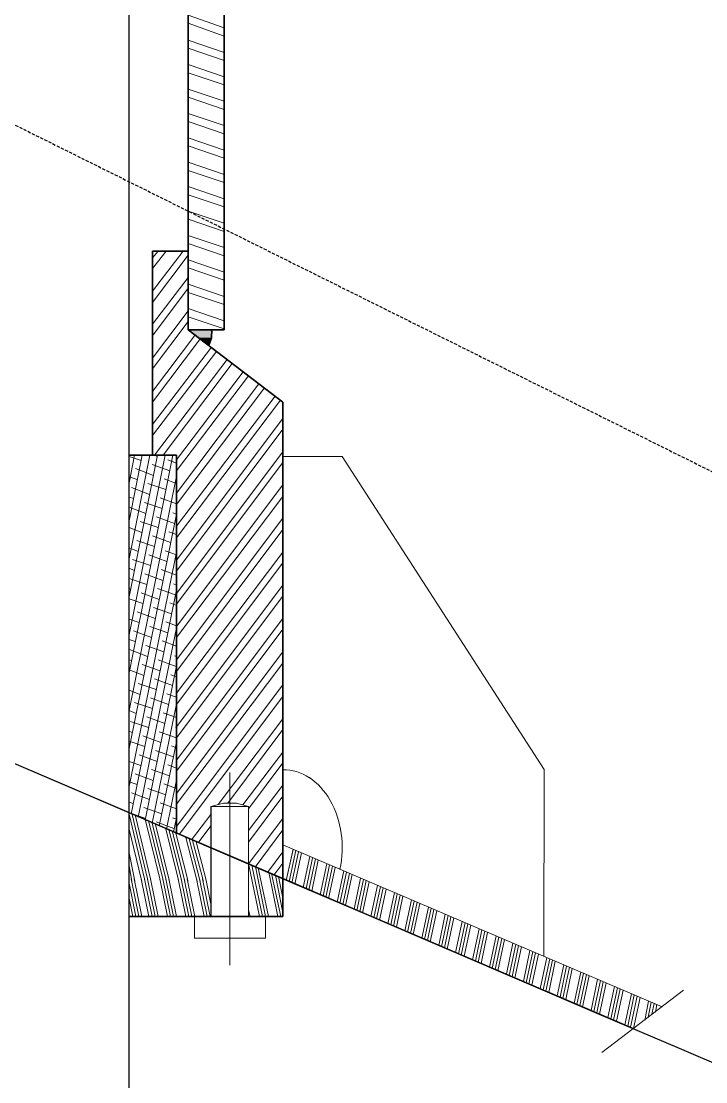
# Model space of a CAD drawing. Header units: inches. Extents: x 23291 to 181956, y 9161 to 51408.
# Drawn here: x 36540.2 to 36762.4, y 29081.7 to 29425.9 of the extents above; entities that cross this region are included whole.
import ezdxf

# ---------------------------------------------------------------- set-up
doc = ezdxf.new("R2010")
doc.units = ezdxf.units.IN
doc.header["$MEASUREMENT"] = 0
doc.linetypes.add('DASHEDX2', pattern=[1.5, 1, -0.5])
doc.linetypes.add('HIDDEN2', pattern=[0.1875, 0.125, -0.0625])
for name, color, linetype in [('1', 3, 'Continuous'), ('PDF3_Geometry', 7, 'Continuous'), ('PDF3_Solid Fills', 7, 'Continuous'), ('wl 2', 3, 'Continuous')]:
    doc.layers.add(name, color=color, linetype=linetype)

msp = doc.modelspace()

# ---------------------------------------------------------------- linework, layer by layer
at = {"linetype": 'ByBlock'}
for p, q in [((36575.2, 29169.17), (36738.9, 29099.04)), ((36575.2, 29169.17), (36738.9, 29099.04)), ((36601.75, 29171.05), (36601.75, 29135.41)), ((36601.75, 29171.05), (36601.75, 29135.41))]:
    msp.add_line(p, q, dxfattribs=at)
msp.add_open_spline([(34750.61, 29952.44), (35946.93, 29444.2), (37677.79, 28674.49), (40065.54, 27740.85), (41120.63, 27390.38)], degree=3, knots=[0, 0, 0, 0, 3.550687, 6.365653, 6.365653, 6.365653, 6.365653])
msp.add_open_spline([(34750.61, 29952.44), (35946.93, 29444.2), (37677.79, 28674.49), (40065.54, 27740.85), (41120.63, 27390.38)], degree=3, knots=[0, 0, 0, 0, 3.550687, 6.365653, 6.365653, 6.365653, 6.365653])
at = {"layer": '1', "linetype": 'ByBlock'}
for p, q in [((36575.2, 26463.23), (36575.2, 30495.14)), ((36575.2, 26463.12), (36575.21, 30270.96)), ((36575.2, 26463.23), (36575.2, 29801.99))]:
    msp.add_line(p, q, dxfattribs=at)
at = {"layer": '1', "linetype": 'ByBlock', "lineweight": 18}
for p, q in [((36575.2, 29068.34), (36575.2, 29424.15)), ((36575.2, 29068.34), (36575.2, 29424.15)), ((36575.2, 29085.4), (36575.2, 29106.87)), ((36575.2, 29085.4), (36575.2, 29106.87)), ((36575.2, 29096.97), (36575.2, 28766.55)), ((36575.2, 29096.97), (36575.2, 28766.55))]:
    msp.add_line(p, q, dxfattribs=at)
at = {"layer": '1', "linetype": 'HIDDEN2'}
msp.add_line((36575.2, 28739.73), (36575.2, 29106.87), dxfattribs=at)
msp.add_line((36575.2, 28739.73), (36575.2, 29106.87), dxfattribs=at)
at = {"layer": 'PDF3_Geometry', "linetype": 'ByBlock', "lineweight": 35}
for p, q in [((36594.45, 29463.75), (36594.45, 29325.81)), ((36594.45, 29463.75), (36594.45, 29325.81)), ((36606.06, 29452.53), (36606.06, 29325.81)), ((36606.06, 29452.53), (36606.06, 29325.81)), ((36594.45, 29351.33), (36582.83, 29351.33)), ((36582.83, 29351.33), (36582.83, 29285.11)), ((36594.45, 29351.33), (36582.83, 29351.33)), ((36582.83, 29351.33), (36582.83, 29285.11)), ((36594.45, 29325.81), (36625.15, 29302.27)), ((36606.06, 29325.81), (36594.45, 29325.81)), ((36594.45, 29325.81), (36606.06, 29325.81)), ((36594.45, 29325.81), (36625.15, 29302.27)), ((36606.06, 29325.81), (36594.45, 29325.81)), ((36594.45, 29325.81), (36606.06, 29325.81)), ((36601.92, 29323.17), (36602.08, 29325.81)), ((36601.92, 29323.17), (36602.08, 29325.81)), ((36601.09, 29320.75), (36601.92, 29323.17)), ((36601.09, 29320.75), (36601.92, 29323.17)), ((36625.15, 29302.27), (36625.15, 29135.41)), ((36625.15, 29302.27), (36625.15, 29135.41)), ((36590.63, 29285.11), (36575.2, 29285.11)), ((36590.63, 29285.11), (36575.2, 29285.11)), ((36590.63, 29162.29), (36590.63, 29285.11)), ((36590.63, 29162.29), (36590.63, 29285.11)), ((36625.15, 29135.41), (36575.09, 29135.41)), ((36625.15, 29135.41), (36575.09, 29135.41))]:
    msp.add_line(p, q, dxfattribs=at)
at = {"layer": 'PDF3_Geometry', "linetype": 'ByBlock', "lineweight": 18}
for p, q in [((36594.45, 29427.89), (36606.06, 29423.71)), ((36594.45, 29427.89), (36606.06, 29423.71)), ((36594.45, 29425.25), (36606.06, 29421.07)), ((36594.45, 29425.25), (36606.06, 29421.07)), ((36594.45, 29419.75), (36606.06, 29415.79)), ((36594.45, 29419.75), (36606.06, 29415.79)), ((36594.45, 29417.11), (36606.06, 29413.15)), ((36594.45, 29417.11), (36606.06, 29413.15)), ((36594.45, 29411.83), (36606.06, 29407.87)), ((36594.45, 29411.83), (36606.06, 29407.87)), ((36594.45, 29409.19), (36606.06, 29405.23)), ((36594.45, 29409.19), (36606.06, 29405.23)), ((36594.45, 29403.91), (36606.06, 29399.95)), ((36594.45, 29403.91), (36606.06, 29399.95)), ((36594.45, 29401.27), (36606.06, 29397.31)), ((36594.45, 29401.27), (36606.06, 29397.31)), ((36594.45, 29384.99), (36594.45, 29400.39)), ((36594.45, 29384.99), (36594.45, 29400.39)), ((36594.45, 29395.99), (36606.06, 29392.03)), ((36594.45, 29395.99), (36606.06, 29392.03)), ((36594.45, 29393.35), (36606.06, 29389.39)), ((36594.45, 29393.35), (36606.06, 29389.39)), ((36594.45, 29388.07), (36606.06, 29384.11)), ((36594.45, 29388.07), (36606.06, 29384.11)), ((36594.45, 29385.43), (36606.06, 29381.47)), ((36594.45, 29385.43), (36606.06, 29381.47)), ((36594.45, 29380.15), (36606.06, 29376.19)), ((36594.45, 29380.15), (36606.06, 29376.19)), ((36594.45, 29377.51), (36606.06, 29373.55)), ((36594.45, 29377.51), (36606.06, 29373.55)), ((36594.45, 29372.23), (36606.06, 29368.27)), ((36594.45, 29372.23), (36606.06, 29368.27)), ((36594.45, 29369.59), (36606.06, 29365.63)), ((36594.45, 29369.59), (36606.06, 29365.63)), ((36594.45, 29364.31), (36606.06, 29360.35)), ((36594.45, 29364.31), (36606.06, 29360.35)), ((36594.45, 29361.67), (36606.06, 29357.71)), ((36594.45, 29361.67), (36606.06, 29357.71)), ((36594.45, 29356.39), (36606.06, 29352.43)), ((36594.45, 29356.39), (36606.06, 29352.43)), ((36582.83, 29349.13), (36584.66, 29351.33)), ((36582.83, 29338.35), (36592.79, 29351.33)), ((36582.83, 29345.61), (36587.31, 29351.33)), ((36582.83, 29349.13), (36584.66, 29351.33)), ((36582.83, 29338.35), (36592.79, 29351.33)), ((36582.83, 29345.61), (36587.31, 29351.33)), ((36594.45, 29353.75), (36606.06, 29349.79)), ((36594.45, 29353.75), (36606.06, 29349.79)), ((36582.83, 29334.61), (36594.45, 29350.01)), ((36582.83, 29334.61), (36594.45, 29350.01)), ((36594.45, 29348.47), (36606.06, 29344.51)), ((36594.45, 29348.47), (36606.06, 29344.51)), ((36594.45, 29345.83), (36606.06, 29341.87)), ((36594.45, 29345.83), (36606.06, 29341.87)), ((36582.83, 29327.57), (36594.45, 29342.75)), ((36582.83, 29327.57), (36594.45, 29342.75)), ((36582.83, 29323.83), (36594.45, 29339.23)), ((36582.83, 29323.83), (36594.45, 29339.23)), ((36594.45, 29340.55), (36606.06, 29336.59)), ((36594.45, 29340.55), (36606.06, 29336.59)), ((36594.45, 29337.91), (36606.06, 29333.95)), ((36594.45, 29337.91), (36606.06, 29333.95)), ((36582.83, 29316.57), (36594.45, 29331.97)), ((36582.83, 29316.57), (36594.45, 29331.97)), ((36594.45, 29332.63), (36606.06, 29328.67)), ((36594.45, 29332.63), (36606.06, 29328.67)), ((36582.83, 29313.05), (36594.45, 29328.45)), ((36582.83, 29313.05), (36594.45, 29328.45)), ((36594.45, 29329.99), (36606.06, 29326.03)), ((36594.45, 29329.99), (36606.06, 29326.03)), ((36582.83, 29305.79), (36596.77, 29324.27)), ((36582.83, 29305.79), (36596.77, 29324.27)), ((36582.83, 29302.27), (36598.43, 29322.95)), ((36582.83, 29302.27), (36598.43, 29322.95)), ((36582.83, 29295.01), (36601.92, 29320.09)), ((36582.83, 29295.01), (36601.92, 29320.09)), ((36582.83, 29291.49), (36603.58, 29318.77)), ((36582.83, 29291.49), (36603.58, 29318.77)), ((36583.5, 29285.11), (36607.06, 29316.13)), ((36583.5, 29285.11), (36607.06, 29316.13)), ((36586.32, 29285.11), (36608.72, 29314.81)), ((36586.32, 29285.11), (36608.72, 29314.81)), ((36590.63, 29283.57), (36612.2, 29312.17)), ((36590.63, 29283.57), (36612.2, 29312.17)), ((36590.63, 29280.05), (36614.03, 29310.85)), ((36590.63, 29280.05), (36614.03, 29310.85)), ((36590.63, 29272.79), (36617.35, 29308.21)), ((36590.63, 29272.79), (36617.35, 29308.21)), ((36590.63, 29269.05), (36619.17, 29306.89)), ((36590.63, 29269.05), (36619.17, 29306.89)), ((36590.63, 29262.01), (36622.66, 29304.25)), ((36590.63, 29262.01), (36622.66, 29304.25)), ((36590.63, 29258.27), (36624.32, 29302.93)), ((36590.63, 29258.27), (36624.32, 29302.93)), ((36590.63, 29251.01), (36625.15, 29296.99)), ((36590.63, 29251.01), (36625.15, 29296.99)), ((36590.63, 29247.49), (36625.15, 29293.47)), ((36590.63, 29247.49), (36625.15, 29293.47)), ((36590.63, 29240.23), (36625.15, 29286.21)), ((36590.63, 29240.23), (36625.15, 29286.21)), ((36575.2, 29276.09), (36577.02, 29285.11)), ((36575.2, 29263.77), (36579.51, 29285.11)), ((36575.2, 29251.45), (36582, 29285.11)), ((36575.2, 29239.13), (36584.49, 29285.11)), ((36575.2, 29226.81), (36586.98, 29285.11)), ((36575.2, 29214.49), (36589.47, 29285.11)), ((36575.2, 29276.09), (36577.02, 29285.11)), ((36575.2, 29263.77), (36579.51, 29285.11)), ((36575.2, 29251.45), (36582, 29285.11)), ((36575.2, 29239.13), (36584.49, 29285.11)), ((36575.2, 29226.81), (36586.98, 29285.11)), ((36575.2, 29214.49), (36589.47, 29285.11)), ((36579.18, 29283.35), (36575.2, 29284.67)), ((36579.18, 29283.35), (36575.2, 29284.67)), ((36584.33, 29284.67), (36583.5, 29285.11)), ((36584.33, 29284.67), (36583.5, 29285.11)), ((36590.63, 29282.47), (36587.81, 29283.57)), ((36590.63, 29282.47), (36587.81, 29283.57)), ((36590.63, 29236.71), (36625.15, 29282.69)), ((36590.63, 29236.71), (36625.15, 29282.69)), ((36625.15, 29284.67), (36644.4, 29284.67)), ((36625.15, 29284.67), (36644.4, 29284.67)), ((36644.4, 29284.67), (36709.95, 29183.03)), ((36644.4, 29284.67), (36709.95, 29183.03)), ((36575.2, 29282.03), (36575.2, 29167.97)), ((36575.2, 29282.03), (36575.2, 29167.97)), ((36583.16, 29278.51), (36577.36, 29280.71)), ((36583.16, 29278.51), (36577.36, 29280.71)), ((36588.47, 29280.05), (36582.67, 29282.03)), ((36588.47, 29280.05), (36582.67, 29282.03)), ((36575.2, 29202.17), (36590.63, 29278.29)), ((36575.2, 29202.17), (36590.63, 29278.29)), ((36577.85, 29277.19), (36575.2, 29278.07)), ((36577.85, 29277.19), (36575.2, 29278.07)), ((36587.15, 29273.89), (36581.34, 29275.87)), ((36587.15, 29273.89), (36581.34, 29275.87)), ((36590.63, 29275.87), (36586.65, 29277.41)), ((36590.63, 29275.87), (36586.65, 29277.41)), ((36590.63, 29229.45), (36625.15, 29275.43)), ((36590.63, 29229.45), (36625.15, 29275.43)), ((36581.84, 29272.35), (36576.03, 29274.55)), ((36581.84, 29272.35), (36576.03, 29274.55)), ((36576.69, 29271.03), (36575.2, 29271.47)), ((36576.69, 29271.03), (36575.2, 29271.47)), ((36585.98, 29267.73), (36580.18, 29269.71)), ((36585.98, 29267.73), (36580.18, 29269.71)), ((36590.63, 29269.27), (36585.32, 29271.25)), ((36590.63, 29269.27), (36585.32, 29271.25)), ((36590.63, 29225.93), (36625.15, 29271.69)), ((36590.63, 29225.93), (36625.15, 29271.69)), ((36580.67, 29266.19), (36575.2, 29268.17)), ((36580.67, 29266.19), (36575.2, 29268.17)), ((36575.2, 29189.85), (36590.63, 29265.97)), ((36575.2, 29189.85), (36590.63, 29265.97)), ((36589.97, 29262.89), (36584.16, 29265.09)), ((36589.97, 29262.89), (36584.16, 29265.09)), ((36590.63, 29265.97), (36589.47, 29266.41)), ((36590.63, 29265.97), (36589.47, 29266.41)), ((36575.36, 29264.87), (36575.2, 29264.87)), ((36575.36, 29264.87), (36575.2, 29264.87)), ((36584.66, 29261.57), (36578.85, 29263.55)), ((36584.66, 29261.57), (36578.85, 29263.55)), ((36590.63, 29218.67), (36625.15, 29264.65)), ((36590.63, 29218.67), (36625.15, 29264.65)), ((36579.35, 29260.03), (36575.2, 29261.57)), ((36579.35, 29260.03), (36575.2, 29261.57)), ((36588.64, 29256.73), (36582.83, 29258.93)), ((36588.64, 29256.73), (36582.83, 29258.93)), ((36590.63, 29259.37), (36588.14, 29260.25)), ((36590.63, 29259.37), (36588.14, 29260.25)), ((36590.63, 29214.93), (36625.15, 29260.91)), ((36590.63, 29214.93), (36625.15, 29260.91)), ((36578.19, 29253.87), (36575.2, 29254.97)), ((36578.19, 29253.87), (36575.2, 29254.97)), ((36583.5, 29255.41), (36577.69, 29257.39)), ((36583.5, 29255.41), (36577.69, 29257.39)), ((36575.2, 29177.53), (36590.63, 29253.65)), ((36575.2, 29177.53), (36590.63, 29253.65)), ((36587.48, 29250.57), (36581.67, 29252.77)), ((36587.48, 29250.57), (36581.67, 29252.77)), ((36590.63, 29252.77), (36586.98, 29254.09)), ((36590.63, 29252.77), (36586.98, 29254.09)), ((36590.63, 29207.89), (36625.15, 29253.65)), ((36590.63, 29207.89), (36625.15, 29253.65)), ((36576.86, 29247.71), (36575.2, 29248.37)), ((36576.86, 29247.71), (36575.2, 29248.37)), ((36582.17, 29249.25), (36576.36, 29251.23)), ((36582.17, 29249.25), (36576.36, 29251.23)), ((36590.63, 29246.17), (36585.65, 29247.93)), ((36590.63, 29246.17), (36585.65, 29247.93)), ((36590.63, 29204.15), (36625.15, 29250.13)), ((36590.63, 29204.15), (36625.15, 29250.13)), ((36581.01, 29243.09), (36575.2, 29245.07)), ((36581.01, 29243.09), (36575.2, 29245.07)), ((36586.15, 29244.41), (36580.34, 29246.61)), ((36586.15, 29244.41), (36580.34, 29246.61)), ((36575.7, 29241.55), (36575.2, 29241.77)), ((36575.7, 29241.55), (36575.2, 29241.77)), ((36575.88, 29168.59), (36590.63, 29241.33)), ((36575.88, 29168.59), (36590.63, 29241.33)), ((36590.3, 29239.79), (36584.49, 29241.77)), ((36590.3, 29239.79), (36584.49, 29241.77)), ((36590.63, 29242.87), (36589.64, 29243.31)), ((36590.63, 29242.87), (36589.64, 29243.31)), ((36590.63, 29196.89), (36625.15, 29242.87)), ((36590.63, 29196.89), (36625.15, 29242.87)), ((36579.68, 29236.93), (36575.2, 29238.47)), ((36579.68, 29236.93), (36575.2, 29238.47)), ((36584.99, 29238.25), (36579.18, 29240.45)), ((36584.99, 29238.25), (36579.18, 29240.45)), ((36590.63, 29193.37), (36625.15, 29239.35)), ((36590.63, 29193.37), (36625.15, 29239.35)), ((36583.66, 29232.09), (36577.85, 29234.29)), ((36583.66, 29232.09), (36577.85, 29234.29)), ((36588.97, 29233.63), (36583.16, 29235.61)), ((36588.97, 29233.63), (36583.16, 29235.61)), ((36590.63, 29236.27), (36588.47, 29237.15)), ((36590.63, 29236.27), (36588.47, 29237.15)), ((36578.52, 29230.77), (36575.2, 29231.87)), ((36578.52, 29230.77), (36575.2, 29231.87)), ((36590.63, 29229.67), (36587.15, 29230.99)), ((36590.63, 29229.67), (36587.15, 29230.99)), ((36590.63, 29186.11), (36625.15, 29232.09)), ((36590.63, 29186.11), (36625.15, 29232.09)), ((36582.5, 29225.93), (36576.69, 29228.13)), ((36582.5, 29225.93), (36576.69, 29228.13)), ((36578.18, 29167.6), (36590.63, 29229.01)), ((36578.18, 29167.6), (36590.63, 29229.01)), ((36587.81, 29227.47), (36582, 29229.45)), ((36587.81, 29227.47), (36582, 29229.45)), ((36590.63, 29182.59), (36625.15, 29228.57)), ((36590.63, 29182.59), (36625.15, 29228.57)), ((36577.19, 29224.61), (36575.2, 29225.27)), ((36577.19, 29224.61), (36575.2, 29225.27)), ((36590.63, 29223.07), (36585.98, 29224.83)), ((36590.63, 29223.07), (36585.98, 29224.83)), ((36581.17, 29219.77), (36575.36, 29221.97)), ((36581.17, 29219.77), (36575.36, 29221.97)), ((36586.48, 29221.31), (36580.67, 29223.29)), ((36586.48, 29221.31), (36580.67, 29223.29)), ((36590.63, 29175.33), (36625.15, 29221.31)), ((36590.63, 29175.33), (36625.15, 29221.31)), ((36576.03, 29218.45), (36575.2, 29218.67)), ((36576.03, 29218.45), (36575.2, 29218.67)), ((36585.32, 29215.15), (36579.51, 29217.13)), ((36585.32, 29215.15), (36579.51, 29217.13)), ((36590.47, 29216.47), (36584.66, 29218.67)), ((36590.47, 29216.47), (36584.66, 29218.67)), ((36590.63, 29219.77), (36589.97, 29219.99)), ((36590.63, 29219.77), (36589.97, 29219.99)), ((36590.63, 29171.81), (36625.15, 29217.57)), ((36590.63, 29171.81), (36625.15, 29217.57)), ((36580.01, 29213.61), (36575.2, 29215.37)), ((36580.01, 29213.61), (36575.2, 29215.37)), ((36580.44, 29166.64), (36590.63, 29216.69)), ((36580.44, 29166.64), (36590.63, 29216.69)), ((36590.63, 29213.17), (36588.81, 29213.83)), ((36590.63, 29213.17), (36588.81, 29213.83)), ((36583.99, 29208.99), (36578.19, 29210.97)), ((36583.99, 29208.99), (36578.19, 29210.97)), ((36589.3, 29210.31), (36583.5, 29212.51)), ((36589.3, 29210.31), (36583.5, 29212.51)), ((36590.63, 29164.55), (36625.15, 29210.53)), ((36590.63, 29164.55), (36625.15, 29210.53)), ((36578.68, 29207.45), (36575.2, 29208.77)), ((36578.68, 29207.45), (36575.2, 29208.77)), ((36590.63, 29206.57), (36587.48, 29207.67)), ((36590.63, 29206.57), (36587.48, 29207.67)), ((36591.48, 29161.93), (36625.15, 29206.79)), ((36591.48, 29161.93), (36625.15, 29206.79)), ((36582.83, 29202.83), (36577.02, 29204.81)), ((36582.83, 29202.83), (36577.02, 29204.81)), ((36587.98, 29204.15), (36582.17, 29206.35)), ((36587.98, 29204.15), (36582.17, 29206.35)), ((36582.74, 29165.66), (36590.63, 29204.37)), ((36582.74, 29165.66), (36590.63, 29204.37)), ((36577.52, 29201.29), (36575.2, 29202.17)), ((36577.52, 29201.29), (36575.2, 29202.17)), ((36586.81, 29197.99), (36581.01, 29200.19)), ((36586.81, 29197.99), (36581.01, 29200.19)), ((36590.63, 29199.97), (36586.32, 29201.51)), ((36590.63, 29199.97), (36586.32, 29201.51)), ((36581.5, 29196.67), (36575.7, 29198.65)), ((36581.5, 29196.67), (36575.7, 29198.65)), ((36590.63, 29196.67), (36590.3, 29196.89)), ((36590.63, 29196.67), (36590.3, 29196.89)), ((36604.15, 29171.69), (36625.15, 29199.53)), ((36604.15, 29171.69), (36625.15, 29199.53)), ((36576.19, 29195.13), (36575.2, 29195.57)), ((36576.19, 29195.13), (36575.2, 29195.57)), ((36585.49, 29191.83), (36579.68, 29194.03)), ((36585.49, 29191.83), (36579.68, 29194.03)), ((36584.99, 29195.35), (36590.63, 29193.37)), ((36584.99, 29195.35), (36590.63, 29193.37)), ((36607.3, 29172.15), (36625.15, 29196.01)), ((36607.3, 29172.15), (36625.15, 29196.01)), ((36580.34, 29190.51), (36575.2, 29192.27)), ((36580.34, 29190.51), (36575.2, 29192.27)), ((36585.04, 29164.68), (36590.63, 29192.05)), ((36585.04, 29164.68), (36590.63, 29192.05)), ((36590.63, 29190.07), (36588.97, 29190.73)), ((36590.63, 29190.07), (36588.97, 29190.73)), ((36584.33, 29185.67), (36578.52, 29187.87)), ((36584.33, 29185.67), (36578.52, 29187.87)), ((36589.64, 29187.21), (36583.83, 29189.19)), ((36589.64, 29187.21), (36583.83, 29189.19)), ((36612.18, 29171.56), (36625.15, 29188.75)), ((36612.18, 29171.56), (36625.15, 29188.75)), ((36579.01, 29184.35), (36575.2, 29185.67)), ((36579.01, 29184.35), (36575.2, 29185.67)), ((36588.31, 29181.05), (36582.5, 29183.03)), ((36588.31, 29181.05), (36582.5, 29183.03)), ((36590.63, 29183.47), (36587.81, 29184.57)), ((36590.63, 29183.47), (36587.81, 29184.57)), ((36614.03, 29170.29), (36625.15, 29185.23)), ((36614.03, 29170.29), (36625.15, 29185.23)), ((36709.95, 29183.03), (36709.86, 29122.43)), ((36709.95, 29183.03), (36709.86, 29122.43)), ((36577.85, 29178.19), (36575.2, 29179.07)), ((36577.85, 29178.19), (36575.2, 29179.07)), ((36583, 29179.51), (36577.19, 29181.71)), ((36583, 29179.51), (36577.19, 29181.71)), ((36587.34, 29163.7), (36590.63, 29179.73)), ((36587.34, 29163.7), (36590.63, 29179.73)), ((36607.89, 29182.05), (36607.89, 29119.57)), ((36607.89, 29182.05), (36607.89, 29119.57)), ((36587.15, 29174.89), (36581.34, 29176.87)), ((36587.15, 29174.89), (36581.34, 29176.87)), ((36590.63, 29176.87), (36586.48, 29178.41)), ((36590.63, 29176.87), (36586.48, 29178.41)), ((36614.03, 29163.23), (36625.15, 29177.97)), ((36614.03, 29163.23), (36625.15, 29177.97)), ((36576.53, 29172.03), (36575.2, 29172.47)), ((36576.53, 29172.03), (36575.2, 29172.47)), ((36581.84, 29173.35), (36576.03, 29175.55)), ((36581.84, 29173.35), (36576.03, 29175.55)), ((36590.63, 29170.27), (36585.32, 29172.25)), ((36590.63, 29170.27), (36585.32, 29172.25)), ((36590.63, 29173.57), (36590.8, 29173.57)), ((36590.63, 29173.57), (36590.8, 29173.57)), ((36605.9, 29172.15), (36601.75, 29171.05)), ((36605.9, 29172.15), (36601.75, 29171.05)), ((36610.05, 29172.15), (36605.9, 29172.15)), ((36610.05, 29172.15), (36605.9, 29172.15)), ((36614.03, 29171.05), (36610.05, 29172.15)), ((36614.03, 29171.05), (36610.05, 29172.15)), ((36614.03, 29159.49), (36625.15, 29174.45)), ((36614.03, 29159.49), (36625.15, 29174.45)), ((36580.51, 29167.19), (36575.2, 29169.17)), ((36580.51, 29167.19), (36575.2, 29169.17)), ((36585.82, 29168.73), (36580.01, 29170.71)), ((36585.82, 29168.73), (36580.01, 29170.71)), ((36614.03, 29171.05), (36601.75, 29171.05)), ((36614.03, 29171.05), (36601.75, 29171.05)), ((36614.03, 29135.41), (36614.03, 29171.05)), ((36614.03, 29135.41), (36614.03, 29171.05)), ((36580.18, 29147.57), (36575.2, 29168.55)), ((36580.18, 29147.57), (36575.2, 29168.55)), ((36581.19, 29147.57), (36576.22, 29168.44)), ((36581.19, 29147.57), (36576.22, 29168.44)), ((36582.17, 29147.57), (36577.31, 29167.98)), ((36582.17, 29147.57), (36577.31, 29167.98)), ((36585.16, 29147.57), (36580.58, 29166.58)), ((36585.16, 29147.57), (36580.58, 29166.58)), ((36586.17, 29147.57), (36581.67, 29166.12)), ((36586.17, 29147.57), (36581.67, 29166.12)), ((36587.17, 29147.57), (36582.76, 29165.65)), ((36587.17, 29147.57), (36582.76, 29165.65)), ((36589.8, 29163.89), (36583.99, 29166.09)), ((36589.8, 29163.89), (36583.99, 29166.09)), ((36590.63, 29166.97), (36589.3, 29167.41)), ((36590.63, 29166.97), (36589.3, 29167.41)), ((36589.66, 29162.71), (36590.63, 29167.41)), ((36589.66, 29162.71), (36590.63, 29167.41)), ((36595.5, 29160.22), (36601.75, 29168.51)), ((36595.5, 29160.22), (36601.75, 29168.51)), ((36614.03, 29152.45), (36625.15, 29167.19)), ((36614.03, 29152.45), (36625.15, 29167.19)), ((36579.18, 29147.57), (36575.2, 29163.69)), ((36579.18, 29147.57), (36575.2, 29163.69)), ((36588.23, 29147.21), (36583.85, 29165.19)), ((36588.23, 29147.21), (36583.85, 29165.18)), ((36591.13, 29147.57), (36587.13, 29163.79)), ((36591.13, 29147.57), (36587.13, 29163.79)), ((36592.14, 29147.57), (36588.22, 29163.32)), ((36592.14, 29147.57), (36588.22, 29163.32)), ((36593.14, 29147.57), (36589.31, 29162.86)), ((36593.14, 29147.57), (36589.31, 29162.86)), ((36594.14, 29147.57), (36590.4, 29162.39)), ((36594.14, 29147.57), (36590.4, 29162.39)), ((36597.63, 29159.31), (36601.75, 29164.77)), ((36597.63, 29159.31), (36601.75, 29164.77)), ((36616.09, 29151.43), (36625.15, 29163.45)), ((36616.09, 29151.43), (36625.15, 29163.45)), ((36597.2, 29147.21), (36593.67, 29161)), ((36597.2, 29147.21), (36593.67, 29161)), ((36598.19, 29147.21), (36594.76, 29160.53)), ((36598.19, 29147.21), (36594.76, 29160.53)), ((36599.11, 29147.57), (36595.85, 29160.06)), ((36599.11, 29147.57), (36595.85, 29160.06)), ((36600.09, 29147.57), (36596.95, 29159.6)), ((36600.09, 29147.57), (36596.95, 29159.6)), ((36625.15, 29158.58), (36748.21, 29106.06)), ((36625.15, 29158.58), (36748.21, 29106.06)), ((36577.08, 29146.85), (36575.2, 29156.02)), ((36577.08, 29146.85), (36575.2, 29156.02)), ((36601.65, 29157.59), (36601.75, 29157.73)), ((36601.65, 29157.59), (36601.75, 29157.73)), ((36620.2, 29149.68), (36625.15, 29156.41)), ((36620.2, 29149.68), (36625.15, 29156.41)), ((36626.25, 29147.1), (36628.45, 29157.18)), ((36626.25, 29147.1), (36628.45, 29157.17)), ((36627.17, 29146.71), (36629.31, 29156.8)), ((36627.17, 29146.71), (36629.31, 29156.79)), ((36628.08, 29146.31), (36630.22, 29156.4)), ((36628.08, 29146.31), (36630.22, 29156.4)), ((36629, 29145.92), (36631.14, 29156.01)), ((36629, 29145.92), (36631.14, 29156.01)), ((36576.08, 29146.85), (36575.2, 29151.78)), ((36576.08, 29146.85), (36575.2, 29151.78)), ((36617.51, 29135.41), (36614.03, 29152.53)), ((36617.51, 29135.41), (36614.03, 29152.53)), ((36618.51, 29135.41), (36615.08, 29152.08)), ((36618.51, 29135.41), (36615.08, 29152.08)), ((36616.21, 29151.6), (36619.51, 29135.41)), ((36616.21, 29151.6), (36619.51, 29135.41)), ((36622.24, 29148.81), (36625.15, 29152.67)), ((36622.24, 29148.81), (36625.15, 29152.67)), ((36631.75, 29144.75), (36633.89, 29154.84)), ((36631.75, 29144.75), (36633.89, 29154.84)), ((36632.66, 29144.36), (36634.8, 29154.45)), ((36632.66, 29144.36), (36634.8, 29154.45)), ((36633.58, 29143.97), (36635.72, 29154.06)), ((36633.58, 29143.97), (36635.72, 29154.06)), ((36634.49, 29143.58), (36636.63, 29153.67)), ((36634.49, 29143.58), (36636.63, 29153.67)), ((36637.24, 29142.41), (36639.38, 29152.5)), ((36637.24, 29142.41), (36639.38, 29152.5)), ((36638.16, 29142.02), (36640.3, 29152.11)), ((36638.16, 29142.02), (36640.3, 29152.11)), ((36639.07, 29141.63), (36641.21, 29151.72)), ((36639.07, 29141.63), (36641.21, 29151.72)), ((36620.5, 29135.41), (36617.13, 29151.21)), ((36620.5, 29135.41), (36617.13, 29151.2)), ((36623.49, 29135.41), (36620.55, 29149.74)), ((36623.49, 29135.41), (36620.55, 29149.74)), ((36624.48, 29135.41), (36621.43, 29149.36)), ((36624.48, 29135.41), (36621.43, 29149.36)), ((36625.15, 29136.51), (36622.72, 29148.81)), ((36625.15, 29136.51), (36622.72, 29148.81)), ((36625.15, 29141.35), (36623.75, 29148.37)), ((36625.15, 29141.35), (36623.75, 29148.37)), ((36639.99, 29141.24), (36642.13, 29151.32)), ((36639.99, 29141.23), (36642.13, 29151.32)), ((36642.74, 29140.06), (36644.87, 29150.15)), ((36642.74, 29140.06), (36644.87, 29150.15)), ((36643.65, 29139.67), (36645.79, 29149.76)), ((36643.65, 29139.67), (36645.79, 29149.76)), ((36644.57, 29139.28), (36646.71, 29149.37)), ((36644.57, 29139.28), (36646.71, 29149.37)), ((36645.48, 29138.89), (36647.62, 29148.98)), ((36645.48, 29138.89), (36647.62, 29148.98)), ((36577.41, 29135.41), (36575.2, 29146.21)), ((36577.41, 29135.41), (36575.2, 29146.2)), ((36578.4, 29135.41), (36575.92, 29147.57)), ((36578.4, 29135.41), (36575.92, 29147.57)), ((36579.4, 29135.41), (36576.91, 29147.57)), ((36579.4, 29135.41), (36576.91, 29147.57)), ((36581.67, 29135.41), (36579.18, 29147.57)), ((36581.67, 29135.41), (36579.18, 29147.57)), ((36579.35, 29146.85), (36579.2, 29147.57)), ((36579.35, 29146.85), (36579.2, 29147.57)), ((36582.67, 29135.41), (36580.18, 29147.57)), ((36582.67, 29135.41), (36580.18, 29147.57)), ((36580.34, 29146.85), (36580.2, 29147.57)), ((36580.34, 29146.85), (36580.2, 29147.57)), ((36583.66, 29135.41), (36581.17, 29147.57)), ((36583.66, 29135.41), (36581.17, 29147.57)), ((36581.34, 29146.85), (36581.19, 29147.57)), ((36581.34, 29146.85), (36581.19, 29147.57)), ((36584.66, 29135.41), (36582.17, 29147.57)), ((36584.66, 29135.41), (36582.17, 29147.57)), ((36582.33, 29146.85), (36582.19, 29147.57)), ((36582.33, 29146.85), (36582.19, 29147.57)), ((36587.64, 29135.41), (36585.16, 29147.57)), ((36587.64, 29135.41), (36585.16, 29147.57)), ((36585.32, 29146.85), (36585.17, 29147.57)), ((36585.32, 29146.85), (36585.17, 29147.57)), ((36588.64, 29135.41), (36586.15, 29147.57)), ((36588.64, 29135.41), (36586.15, 29147.57)), ((36586.32, 29146.85), (36586.17, 29147.57)), ((36586.32, 29146.85), (36586.17, 29147.57)), ((36589.64, 29135.41), (36587.15, 29147.57)), ((36589.64, 29135.41), (36587.15, 29147.57)), ((36587.31, 29146.85), (36587.17, 29147.57)), ((36587.31, 29146.85), (36587.17, 29147.57)), ((36590.63, 29135.41), (36588.14, 29147.57)), ((36590.63, 29135.41), (36588.14, 29147.57)), ((36588.31, 29146.85), (36588.16, 29147.57)), ((36588.31, 29146.85), (36588.16, 29147.57)), ((36593.62, 29135.41), (36591.13, 29147.57)), ((36593.62, 29135.41), (36591.13, 29147.57)), ((36591.3, 29146.85), (36591.15, 29147.57)), ((36591.3, 29146.85), (36591.15, 29147.57)), ((36594.61, 29135.41), (36592.13, 29147.57)), ((36594.61, 29135.41), (36592.13, 29147.57)), ((36592.29, 29146.85), (36592.14, 29147.57)), ((36592.29, 29146.85), (36592.14, 29147.57)), ((36595.61, 29135.41), (36593.12, 29147.57)), ((36595.61, 29135.41), (36593.12, 29147.57)), ((36593.29, 29146.85), (36593.14, 29147.57)), ((36593.29, 29146.85), (36593.14, 29147.57)), ((36596.61, 29135.41), (36594.12, 29147.57)), ((36596.61, 29135.41), (36594.12, 29147.57)), ((36594.28, 29146.85), (36594.14, 29147.57)), ((36594.28, 29146.85), (36594.14, 29147.57)), ((36599.59, 29135.41), (36597.1, 29147.57)), ((36599.59, 29135.41), (36597.1, 29147.57)), ((36597.27, 29146.85), (36597.12, 29147.57)), ((36597.27, 29146.85), (36597.12, 29147.57)), ((36600.59, 29135.41), (36598.1, 29147.57)), ((36600.59, 29135.41), (36598.1, 29147.57)), ((36598.26, 29146.85), (36598.12, 29147.57)), ((36598.26, 29146.85), (36598.12, 29147.57)), ((36601.58, 29135.41), (36599.1, 29147.57)), ((36601.58, 29135.41), (36599.1, 29147.57)), ((36599.26, 29146.85), (36599.11, 29147.57)), ((36599.26, 29146.85), (36599.11, 29147.57)), ((36601.75, 29139.37), (36600.09, 29147.57)), ((36601.75, 29139.37), (36600.09, 29147.57)), ((36648.23, 29137.72), (36650.37, 29147.81)), ((36648.23, 29137.72), (36650.37, 29147.81)), ((36649.15, 29137.33), (36651.29, 29147.42)), ((36649.15, 29137.33), (36651.29, 29147.42)), ((36650.06, 29136.94), (36652.2, 29147.03)), ((36650.06, 29136.94), (36652.2, 29147.03)), ((36650.98, 29136.55), (36653.12, 29146.64)), ((36650.98, 29136.55), (36653.12, 29146.64)), ((36653.73, 29135.37), (36655.86, 29145.46)), ((36653.73, 29135.37), (36655.86, 29145.46)), ((36654.64, 29134.98), (36656.78, 29145.07)), ((36654.64, 29134.98), (36656.78, 29145.07)), ((36655.56, 29134.59), (36657.7, 29144.68)), ((36655.56, 29134.59), (36657.7, 29144.68)), ((36576.41, 29135.41), (36575.2, 29141.34)), ((36576.41, 29135.41), (36575.2, 29141.34)), ((36656.47, 29134.2), (36658.61, 29144.29)), ((36656.47, 29134.2), (36658.61, 29144.29)), ((36659.22, 29133.03), (36661.36, 29143.12)), ((36659.22, 29133.03), (36661.36, 29143.12)), ((36660.14, 29132.64), (36662.28, 29142.73)), ((36660.14, 29132.64), (36662.28, 29142.73)), ((36661.05, 29132.25), (36663.19, 29142.34)), ((36661.05, 29132.25), (36663.19, 29142.34)), ((36661.97, 29131.86), (36664.11, 29141.95)), ((36661.97, 29131.86), (36664.11, 29141.95)), ((36664.71, 29130.69), (36666.85, 29140.78)), ((36664.71, 29130.68), (36666.85, 29140.77)), ((36665.63, 29130.29), (36667.77, 29140.38)), ((36665.63, 29130.29), (36667.77, 29140.38)), ((36666.55, 29129.9), (36668.69, 29139.99)), ((36666.55, 29129.9), (36668.69, 29139.99)), ((36667.46, 29129.51), (36669.6, 29139.6)), ((36667.46, 29129.51), (36669.6, 29139.6)), ((36670.21, 29128.34), (36672.35, 29138.43)), ((36670.21, 29128.34), (36672.35, 29138.43)), ((36671.13, 29127.95), (36673.27, 29138.04)), ((36671.13, 29127.95), (36673.27, 29138.04)), ((36596.44, 29128.37), (36596.44, 29135.41)), ((36596.44, 29128.37), (36596.44, 29135.41)), ((36614.53, 29135.41), (36614.03, 29137.39)), ((36614.53, 29135.41), (36614.03, 29137.39)), ((36619.51, 29135.41), (36619.51, 29128.37)), ((36619.51, 29135.41), (36619.51, 29128.37)), ((36672.04, 29127.56), (36674.18, 29137.65)), ((36672.04, 29127.56), (36674.18, 29137.65)), ((36672.96, 29127.17), (36675.1, 29137.26)), ((36672.96, 29127.17), (36675.1, 29137.26)), ((36675.7, 29126), (36677.84, 29136.09)), ((36675.7, 29126), (36677.84, 29136.09)), ((36676.62, 29125.61), (36678.76, 29135.7)), ((36676.62, 29125.61), (36678.76, 29135.7)), ((36677.54, 29125.22), (36679.68, 29135.3)), ((36677.54, 29125.21), (36679.68, 29135.3)), ((36678.45, 29124.82), (36680.59, 29134.91)), ((36678.45, 29124.82), (36680.59, 29134.91)), ((36681.2, 29123.65), (36683.34, 29133.74)), ((36681.2, 29123.65), (36683.34, 29133.74)), ((36682.12, 29123.26), (36684.26, 29133.35)), ((36682.12, 29123.26), (36684.26, 29133.35)), ((36683.03, 29122.87), (36685.17, 29132.96)), ((36683.03, 29122.87), (36685.17, 29132.96)), ((36683.95, 29122.48), (36686.09, 29132.57)), ((36683.95, 29122.48), (36686.09, 29132.57)), ((36686.69, 29121.31), (36688.83, 29131.4)), ((36686.69, 29121.31), (36688.83, 29131.4)), ((36687.61, 29120.92), (36689.75, 29131.01)), ((36687.61, 29120.92), (36689.75, 29131.01)), ((36619.51, 29128.37), (36596.44, 29128.37)), ((36619.51, 29128.37), (36596.44, 29128.37)), ((36688.53, 29120.53), (36690.67, 29130.62)), ((36688.53, 29120.53), (36690.67, 29130.62)), ((36689.44, 29120.14), (36691.58, 29130.23)), ((36689.44, 29120.14), (36691.58, 29130.22)), ((36692.19, 29118.96), (36694.33, 29129.05)), ((36692.19, 29118.96), (36694.33, 29129.05)), ((36693.11, 29118.57), (36695.24, 29128.66)), ((36693.11, 29118.57), (36695.24, 29128.66)), ((36694.02, 29118.18), (36696.16, 29128.27)), ((36694.02, 29118.18), (36696.16, 29128.27)), ((36694.94, 29117.79), (36697.08, 29127.88)), ((36694.94, 29117.79), (36697.08, 29127.88)), ((36697.68, 29116.62), (36699.82, 29126.71)), ((36697.68, 29116.62), (36699.82, 29126.71)), ((36698.6, 29116.23), (36700.74, 29126.32)), ((36698.6, 29116.23), (36700.74, 29126.32)), ((36699.52, 29115.84), (36701.66, 29125.93)), ((36699.52, 29115.84), (36701.66, 29125.93)), ((36700.43, 29115.45), (36702.57, 29125.54)), ((36700.43, 29115.45), (36702.57, 29125.54)), ((36703.18, 29114.27), (36705.32, 29124.36)), ((36703.18, 29114.27), (36705.32, 29124.36)), ((36704.1, 29113.88), (36706.23, 29123.97)), ((36704.1, 29113.88), (36706.23, 29123.97)), ((36705.01, 29113.49), (36707.15, 29123.58)), ((36705.01, 29113.49), (36707.15, 29123.58)), ((36705.93, 29113.1), (36708.07, 29123.19)), ((36705.93, 29113.1), (36708.07, 29123.19)), ((36708.67, 29111.93), (36710.81, 29122.02)), ((36708.67, 29111.93), (36710.81, 29122.02)), ((36709.59, 29111.54), (36711.73, 29121.63)), ((36709.59, 29111.54), (36711.73, 29121.63)), ((36710.51, 29111.15), (36712.65, 29121.24)), ((36710.51, 29111.15), (36712.65, 29121.24)), ((36711.42, 29110.76), (36713.56, 29120.85)), ((36711.42, 29110.76), (36713.56, 29120.85)), ((36714.17, 29109.59), (36716.31, 29119.68)), ((36714.17, 29109.59), (36716.31, 29119.67)), ((36715.08, 29109.19), (36717.22, 29119.28)), ((36715.08, 29109.19), (36717.22, 29119.28)), ((36716, 29108.8), (36718.14, 29118.89)), ((36716, 29108.8), (36718.14, 29118.89)), ((36716.92, 29108.41), (36719.06, 29118.5)), ((36716.92, 29108.41), (36719.06, 29118.5)), ((36719.66, 29107.24), (36721.8, 29117.33)), ((36719.66, 29107.24), (36721.8, 29117.33)), ((36720.58, 29106.85), (36722.72, 29116.94)), ((36720.58, 29106.85), (36722.72, 29116.94)), ((36721.5, 29106.46), (36723.64, 29116.55)), ((36721.5, 29106.46), (36723.64, 29116.55)), ((36722.41, 29106.07), (36724.55, 29116.16)), ((36722.41, 29106.07), (36724.55, 29116.16)), ((36725.16, 29104.9), (36727.3, 29114.99)), ((36725.16, 29104.9), (36727.3, 29114.99)), ((36726.07, 29104.51), (36728.21, 29114.6)), ((36726.07, 29104.51), (36728.21, 29114.6)), ((36726.99, 29104.12), (36729.13, 29114.2)), ((36726.99, 29104.11), (36729.13, 29114.2)), ((36727.91, 29103.72), (36730.05, 29113.81)), ((36727.91, 29103.72), (36730.05, 29113.81)), ((36755.2, 29111.45), (36728.69, 29091.19)), ((36755.2, 29111.45), (36728.69, 29091.19)), ((36730.65, 29102.55), (36732.79, 29112.64)), ((36730.65, 29102.55), (36732.79, 29112.64)), ((36731.57, 29102.16), (36733.71, 29112.25)), ((36731.57, 29102.16), (36733.71, 29112.25)), ((36732.49, 29101.77), (36734.63, 29111.86)), ((36732.49, 29101.77), (36734.63, 29111.86)), ((36733.4, 29101.38), (36735.54, 29111.47)), ((36733.4, 29101.38), (36735.54, 29111.47)), ((36736.15, 29100.21), (36738.29, 29110.3)), ((36736.15, 29100.21), (36738.29, 29110.3)), ((36737.06, 29099.82), (36739.2, 29109.91)), ((36737.06, 29099.82), (36739.2, 29109.91)), ((36737.98, 29099.43), (36740.12, 29109.52)), ((36737.98, 29099.43), (36740.12, 29109.52)), ((36738.9, 29099.04), (36741.04, 29109.13)), ((36738.9, 29099.04), (36741.04, 29109.12)), ((36742.59, 29101.77), (36743.78, 29107.95)), ((36742.59, 29101.77), (36743.78, 29107.95)), ((36743.72, 29102.72), (36744.7, 29107.56)), ((36743.72, 29102.72), (36744.7, 29107.56)), ((36744.84, 29103.67), (36745.61, 29107.17)), ((36744.84, 29103.67), (36745.61, 29107.17)), ((36746.04, 29104.36), (36746.53, 29106.78)), ((36746.04, 29104.36), (36746.53, 29106.78))]:
    msp.add_line(p, q, dxfattribs=at)
for centre in [(36625.3, 29157.72), (36625.3, 29157.71)]:
    msp.add_ellipse(centre, major_axis=(0, 25.31), ratio=0.754311, start_param=4.430664, end_param=6.291333, dxfattribs=at)
at = {"layer": 'PDF3_Solid Fills', "linetype": 'ByBlock', "transparency": 33554559}
for points in [[(36594.45, 29325.81), (36597.93, 29323.17), (36601.92, 29323.17)], [(36594.45, 29325.81), (36602.08, 29325.81), (36601.92, 29323.17)], [(36594.45, 29325.81), (36597.93, 29323.17), (36601.92, 29323.17)], [(36594.45, 29325.81), (36602.08, 29325.81), (36601.92, 29323.17)], [(36597.93, 29323.17), (36601.92, 29323.17), (36601.09, 29320.75)], [(36597.93, 29323.17), (36601.92, 29323.17), (36601.09, 29320.75)]]:
    msp.add_solid(points, dxfattribs=at)
at = {"layer": 'wl 2', "linetype": 'DASHEDX2'}
msp.add_line((34750.61, 30281.11), (39024.03, 28156.15), dxfattribs=at)
at = {"layer": 'wl 2', "color": 253, "linetype": 'ByBlock', "true_color": 0x9898cc}
msp.add_line((36498.2, 29202.06), (36575.2, 29169.17), dxfattribs=at)
msp.add_line((36498.2, 29202.06), (36575.2, 29169.17), dxfattribs=at)
msp.add_line((36498.2, 29202.06), (36575.2, 29169.17), dxfattribs=at)

doc.saveas('drawing.dxf')
